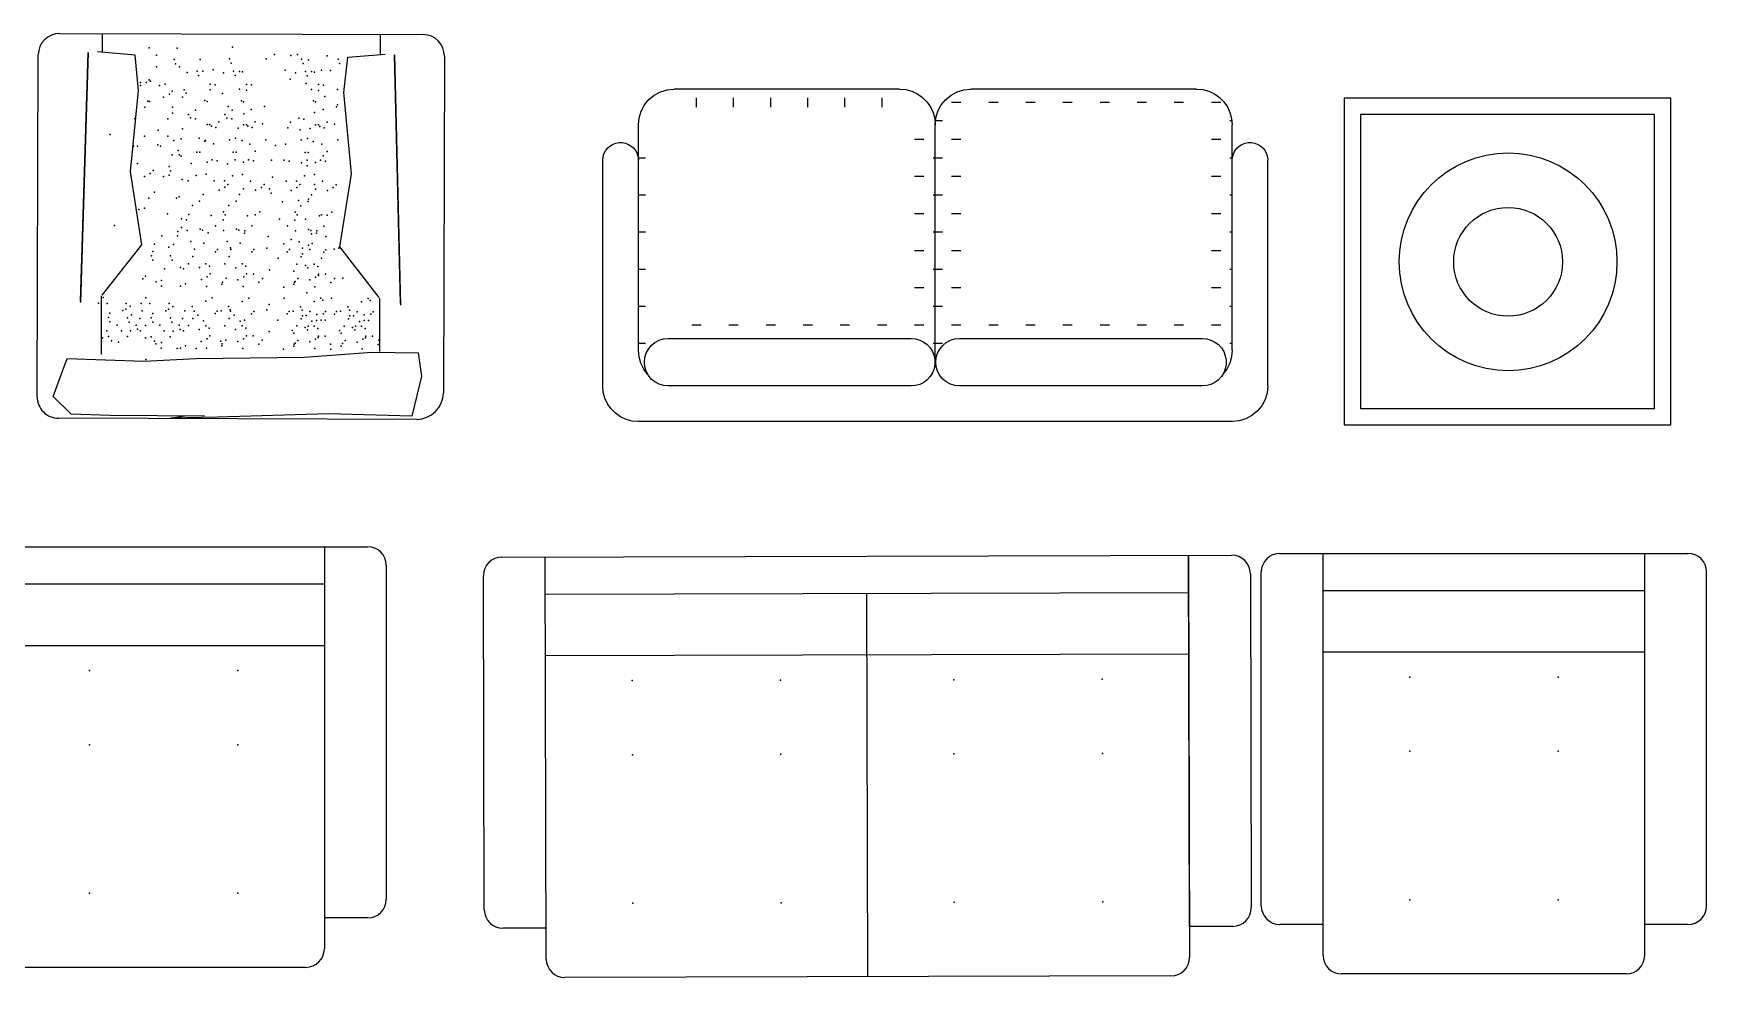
# Model space of a CAD drawing. Header units: inches. Extents: x 10.1 to 52.6, y 12.1 to 36.9.
# Drawn here: x 45.314 to 48.695, y 26.546 to 28.454 of the extents above; entities that cross this region are included whole.
import ezdxf

# ---------------------------------------------------------------- set-up
doc = ezdxf.new("R2010")
doc.units = ezdxf.units.IN
doc.header["$MEASUREMENT"] = 0
doc.layers.add('1', color=1, linetype='Continuous')
doc.layers.add('4', color=4, linetype='Continuous')

msp = doc.modelspace()

# ---------------------------------------------------------------- linework, layer by layer
at = {"layer": '1'}
for p, q in [((45.4528, 28.4164), (45.4529, 28.4538)), ((46.0146, 28.452), (46.0145, 28.4116)), ((45.4088, 27.9132), (45.424, 28.4159)), ((45.424, 28.4159), (45.4088, 27.9102)), ((45.941, 28.3346), (45.9486, 28.406)), ((45.9486, 28.406), (46.0241, 28.412)), ((45.956, 28.1706), (45.941, 28.3346)), ((48.5898, 28.2901), (47.9958, 28.2901)), ((47.9958, 28.2901), (47.9958, 27.6961)), ((48.5898, 27.6961), (48.5898, 28.2901)), ((45.9327, 28.0229), (45.956, 28.1706)), ((46.012, 27.9203), (45.9327, 28.0229)), ((45.4509, 27.8058), (45.4513, 27.9237)), ((46.013, 27.9191), (46.0126, 27.8111)), ((45.3531, 27.7201), (45.3815, 27.7971)), ((45.3815, 27.7971), (45.5364, 27.7917)), ((45.4518, 27.8058), (45.4509, 27.8058)), ((45.5364, 27.7917), (45.6423, 27.7971)), ((45.6423, 27.7971), (45.8607, 27.8002)), ((45.8607, 27.8002), (45.9979, 27.81)), ((45.9979, 27.81), (46.0911, 27.8083)), ((46.0911, 27.8083), (46.0977, 27.7613)), ((46.0977, 27.7613), (46.078, 27.6804)), ((45.3895, 27.6847), (45.3531, 27.7201)), ((47.9958, 27.6961), (48.5898, 27.6961)), ((45.4686, 27.6817), (45.3895, 27.6847)), ((45.6594, 27.6804), (45.4686, 27.6817)), ((45.5908, 27.6768), (45.6192, 27.6815)), ((45.6854, 27.6785), (45.5908, 27.6768)), ((45.9101, 27.6852), (45.6854, 27.6785)), ((46.078, 27.6804), (45.9101, 27.6852)), ((47.6499, 26.6494, 0.5934), (47.6479, 27.3994, 0.5934)), ((47.0001, 26.5477, 0.5934), (46.9981, 27.3227, 0.5934)), ((45.9015, 27.2167, 0.5934), (43.2977, 27.2167, 0.5934)), ((47.6485, 27.1994, 0.5934), (46.3485, 27.196, 0.5934)), ((48.57, 27.2034), (47.92, 27.2034))]:
    msp.add_line(p, q, dxfattribs=at)
at = {"layer": '1', "extrusion": (0, 0, -1)}
for p, q in [((45.5188, 28.4104), (45.4433, 28.4168)), ((45.526, 28.3388), (45.5188, 28.4104)), ((46.0555, 27.9082), (46.0434, 28.411)), ((46.0434, 28.411), (46.0555, 27.9052)), ((45.5099, 28.175), (45.526, 28.3388)), ((46.6536, 28.3053), (46.6536, 28.3241)), ((46.7286, 28.3053), (46.7286, 28.3241)), ((46.8036, 28.3053), (46.8036, 28.3241)), ((46.8786, 28.3053), (46.8786, 28.3241)), ((46.9536, 28.3053), (46.9536, 28.3241)), ((47.0286, 28.3053), (47.0286, 28.3241)), ((47.188, 28.3147), (47.1692, 28.3147)), ((47.263, 28.3147), (47.2442, 28.3147)), ((47.338, 28.3147), (47.3192, 28.3147)), ((47.413, 28.3147), (47.3942, 28.3147)), ((47.488, 28.3147), (47.4692, 28.3147)), ((47.563, 28.3147), (47.5442, 28.3147)), ((47.638, 28.3147), (47.6192, 28.3147)), ((47.713, 28.3147), (47.6942, 28.3147)), ((47.1362, 27.7894), (47.1362, 28.2697)), ((47.1505, 28.2772), (47.1366, 28.2772)), ((47.113, 28.2397), (47.0942, 28.2397)), ((47.188, 28.2397), (47.1692, 28.2397)), ((47.713, 28.2397), (47.6942, 28.2397)), ((46.5308, 28.2166), (46.5337, 28.2107)), ((46.5337, 28.2107), (46.5356, 28.2043)), ((46.5356, 28.2043), (46.5362, 28.1977)), ((46.5505, 28.2022), (46.5362, 28.2022)), ((47.1505, 28.2022), (47.1317, 28.2022)), ((47.7362, 28.2022), (47.7317, 28.2022)), ((45.5323, 28.0271), (45.5099, 28.175)), ((47.113, 28.1647), (47.0942, 28.1647)), ((47.188, 28.1647), (47.1692, 28.1647)), ((47.713, 28.1647), (47.6942, 28.1647)), ((46.5505, 28.1272), (46.5362, 28.1272)), ((47.1505, 28.1272), (47.1317, 28.1272)), ((47.7362, 28.1272), (47.7317, 28.1272)), ((47.113, 28.0897), (47.0942, 28.0897)), ((47.188, 28.0897), (47.1692, 28.0897)), ((47.713, 28.0897), (47.6942, 28.0897)), ((46.5505, 28.0522), (46.5362, 28.0522)), ((47.1505, 28.0522), (47.1317, 28.0522)), ((47.7362, 28.0522), (47.7317, 28.0522)), ((45.4523, 27.925), (45.5323, 28.0271)), ((47.113, 28.0147), (47.0942, 28.0147)), ((47.188, 28.0147), (47.1692, 28.0147)), ((47.713, 28.0147), (47.6942, 28.0147)), ((46.5505, 27.9772), (46.5362, 27.9772)), ((47.1505, 27.9772), (47.1317, 27.9772)), ((47.7362, 27.9772), (47.7317, 27.9772)), ((47.113, 27.9397), (47.0942, 27.9397)), ((47.188, 27.9397), (47.1692, 27.9397)), ((47.713, 27.9397), (47.6942, 27.9397)), ((46.5505, 27.9022), (46.5362, 27.9022)), ((47.1505, 27.9022), (47.1317, 27.9022)), ((47.7362, 27.9022), (47.7317, 27.9022)), ((46.663, 27.8647), (46.6442, 27.8647)), ((46.738, 27.8647), (46.7192, 27.8647)), ((46.813, 27.8647), (46.7942, 27.8647)), ((46.888, 27.8647), (46.8692, 27.8647)), ((46.963, 27.8647), (46.9442, 27.8647)), ((47.038, 27.8647), (47.0192, 27.8647)), ((47.113, 27.8647), (47.0942, 27.8647)), ((47.188, 27.8647), (47.1692, 27.8647)), ((47.263, 27.8647), (47.2442, 27.8647)), ((47.338, 27.8647), (47.3192, 27.8647)), ((47.413, 27.8647), (47.3942, 27.8647)), ((47.488, 27.8647), (47.4692, 27.8647)), ((47.563, 27.8647), (47.5442, 27.8647)), ((47.638, 27.8647), (47.6192, 27.8647)), ((47.713, 27.8647), (47.6942, 27.8647)), ((46.5623, 27.8236), (46.5696, 27.8296)), ((46.5696, 27.8296), (46.5779, 27.834)), ((46.5779, 27.834), (46.5869, 27.8368)), ((46.5869, 27.8368), (46.5962, 27.8377)), ((46.5962, 27.8377), (47.0876, 27.8377)), ((47.0876, 27.8377), (47.0964, 27.8369)), ((47.0964, 27.8369), (47.1049, 27.8344)), ((47.1049, 27.8344), (47.1129, 27.8305)), ((47.1129, 27.8305), (47.1199, 27.8252)), ((47.1512, 27.8236), (47.1585, 27.8296)), ((47.1585, 27.8296), (47.1668, 27.834)), ((47.1668, 27.834), (47.1758, 27.8368)), ((47.1758, 27.8368), (47.1851, 27.8377)), ((47.1851, 27.8377), (47.6761, 27.8377)), ((47.6761, 27.8377), (47.6849, 27.8369)), ((47.6849, 27.8369), (47.6934, 27.8344)), ((47.6934, 27.8344), (47.7014, 27.8305)), ((47.7014, 27.8305), (47.7084, 27.8252)), ((46.5505, 27.8272), (46.5362, 27.8272)), ((46.5482, 27.7897), (46.5491, 27.799)), ((46.5491, 27.799), (46.5519, 27.808)), ((46.5519, 27.808), (46.5563, 27.8163)), ((46.5563, 27.8163), (46.5623, 27.8236)), ((47.1199, 27.8252), (47.1259, 27.8186)), ((47.1259, 27.8186), (47.1306, 27.8111)), ((47.1306, 27.8111), (47.1338, 27.8028)), ((47.1505, 27.8272), (47.1317, 27.8272)), ((47.1338, 27.8028), (47.1354, 27.7941)), ((47.1371, 27.7897), (47.1381, 27.799)), ((47.1381, 27.799), (47.1408, 27.808)), ((47.1408, 27.808), (47.1452, 27.8163)), ((47.1452, 27.8163), (47.1512, 27.8236)), ((47.7084, 27.8252), (47.7144, 27.8186)), ((47.7144, 27.8186), (47.7191, 27.8111)), ((47.7191, 27.8111), (47.7223, 27.8028)), ((47.7223, 27.8028), (47.7239, 27.7941)), ((47.7362, 27.8272), (47.7317, 27.8272)), ((46.5491, 27.7803), (46.5482, 27.7897)), ((46.5519, 27.7713), (46.5491, 27.7803)), ((47.1354, 27.7853), (47.1338, 27.7765)), ((47.1354, 27.7941), (47.1354, 27.7853)), ((47.1381, 27.7803), (47.1371, 27.7897)), ((47.1408, 27.7713), (47.1381, 27.7803)), ((47.7223, 27.7765), (47.7191, 27.7683)), ((47.7239, 27.7853), (47.7223, 27.7765)), ((47.7239, 27.7941), (47.7239, 27.7853))]:
    msp.add_line(p, q, dxfattribs=at)
at = {"layer": '1'}
for radius in [0.22, 0.11]:
    msp.add_circle((48.294, 27.9925), radius, dxfattribs=at)
for p in [(45.5476, 28.4248), (45.5622, 28.4102), (45.6037, 28.4246), (45.7159, 28.4262), (45.8005, 28.4113), (45.8337, 28.4093), (45.8472, 28.4112), (45.9074, 28.4091), (45.5621, 28.3868), (45.5978, 28.4013), (45.6007, 28.3925), (45.6088, 28.3867), (45.624, 28.375), (45.6444, 28.3778), (45.6503, 28.4011), (45.6561, 28.3778), (45.6765, 28.3806), (45.6976, 28.3747), (45.71, 28.4028), (45.7129, 28.3941), (45.7181, 28.3776), (45.7297, 28.3775), (45.7362, 28.3765), (45.7837, 28.4026), (45.822, 28.3802), (45.8431, 28.3743), (45.8555, 28.4024), (45.8584, 28.3936), (45.8635, 28.3771), (45.8694, 28.4005), (45.8752, 28.3771), (45.8816, 28.376), (45.8956, 28.38), (45.9137, 28.3789), (45.9291, 28.4021), (45.932, 28.3934), (45.5299, 28.3548), (45.5299, 28.349), (45.5416, 28.3548), (45.5474, 28.3606), (45.5503, 28.3577), (45.5685, 28.3489), (45.5795, 28.3518), (45.594, 28.3371), (45.618, 28.34), (45.6473, 28.369), (45.6706, 28.3515), (45.6706, 28.3398), (45.6807, 28.3504), (45.721, 28.3688), (45.7303, 28.3415), (45.7442, 28.3512), (45.7442, 28.3396), (45.7543, 28.3502), (45.8324, 28.3616), (45.8645, 28.3528), (45.8664, 28.3684), (45.8757, 28.341), (45.8896, 28.3391), (45.8897, 28.3508), (45.8998, 28.3497), (45.9282, 28.3409), (45.5385, 28.3052), (45.5444, 28.3169), (45.5479, 28.3168), (45.5765, 28.3255), (45.5882, 28.3313), (45.5946, 28.305), (45.6151, 28.3254), (45.6223, 28.3331), (45.6601, 28.3184), (45.6647, 28.3165), (45.6959, 28.3328), (45.7068, 28.3065), (45.7338, 28.3181), (45.7383, 28.3162), (45.7804, 28.3063), (45.8792, 28.3177), (45.8837, 28.3158), (45.9024, 28.3264), (45.9259, 28.3059), (45.9282, 28.31), (45.5186, 28.2819), (45.5851, 28.2817), (45.5946, 28.2933), (45.6266, 28.2903), (45.6309, 28.2834), (45.6412, 28.2815), (45.6413, 28.299), (45.6645, 28.2698), (45.6703, 28.2698), (45.6879, 28.2756), (45.7003, 28.2901), (45.7045, 28.2832), (45.7148, 28.2813), (45.7149, 28.2988), (45.7381, 28.2696), (45.7388, 28.2919), (45.744, 28.2695), (45.7535, 28.3006), (45.7615, 28.2753), (45.7767, 28.2713), (45.8333, 28.2751), (45.8499, 28.2827), (45.8603, 28.2809), (45.8818, 28.2944), (45.8836, 28.2691), (45.8894, 28.2691), (45.8989, 28.3001), (45.9069, 28.2749), (45.9221, 28.2709), (45.4689, 28.2499), (45.5383, 28.2468), (45.5653, 28.2584), (45.585, 28.2467), (45.5973, 28.2379), (45.6119, 28.2408), (45.6149, 28.2612), (45.6482, 28.2425), (45.6599, 28.2367), (45.6615, 28.2377), (45.6732, 28.2668), (45.682, 28.2639), (45.7095, 28.2394), (45.7219, 28.2423), (45.7271, 28.2627), (45.7351, 28.2375), (45.7469, 28.2666), (45.7556, 28.2637), (45.7831, 28.2392), (45.8274, 28.2635), (45.8525, 28.2594), (45.8549, 28.239), (45.8673, 28.2418), (45.8725, 28.2623), (45.879, 28.236), (45.8923, 28.2662), (45.9011, 28.2632), (45.9286, 28.2388), (45.5155, 28.2265), (45.5237, 28.2265), (45.5652, 28.2292), (45.5703, 28.2263), (45.5936, 28.2088), (45.606, 28.2174), (45.6089, 28.2087), (45.6118, 28.2058), (45.6439, 28.2144), (45.6497, 28.2144), (45.6774, 28.2308), (45.7175, 28.2142), (45.7234, 28.2142), (45.751, 28.2305), (45.7619, 28.2159), (45.8028, 28.2275), (45.8228, 28.2303), (45.863, 28.2137), (45.8688, 28.2137), (45.8964, 28.2301), (45.899, 28.2068), (45.9074, 28.2155), (45.5235, 28.1915), (45.5497, 28.171), (45.5556, 28.1768), (45.5877, 28.1854), (45.5877, 28.1679), (45.5906, 28.1767), (45.6321, 28.1911), (45.6626, 28.1695), (45.6643, 28.1939), (45.6743, 28.1987), (45.6847, 28.1968), (45.7058, 28.1909), (45.721, 28.1985), (45.7362, 28.1693), (45.7379, 28.1937), (45.748, 28.1985), (45.7583, 28.1966), (45.7947, 28.1983), (45.8198, 28.1982), (45.8301, 28.1963), (45.8552, 28.1923), (45.8665, 28.1981), (45.8669, 28.1864), (45.8817, 28.1689), (45.8833, 28.1933), (45.8934, 28.198), (45.9038, 28.1961), (45.538, 28.1651), (45.5766, 28.165), (45.6139, 28.1591), (45.6262, 28.1561), (45.6421, 28.1667), (45.6787, 28.156), (45.6887, 28.1374), (45.6998, 28.1559), (45.7004, 28.1432), (45.7063, 28.149), (45.7158, 28.1665), (45.7383, 28.1401), (45.7524, 28.1557), (45.7624, 28.1371), (45.7741, 28.1429), (45.7799, 28.1488), (45.7909, 28.14), (45.7968, 28.1633), (45.8242, 28.1555), (45.8342, 28.1369), (45.8453, 28.1554), (45.8459, 28.1427), (45.8517, 28.1485), (45.8612, 28.166), (45.8813, 28.1485), (45.8838, 28.1397), (45.8978, 28.1553), (45.9078, 28.1367), (45.9195, 28.1425), (45.9254, 28.1483), (45.5378, 28.101), (45.5467, 28.1214), (45.5584, 28.133), (45.6027, 28.1212), (45.6079, 28.1241), (45.6348, 28.1065), (45.6494, 28.1152), (45.6566, 28.1287), (45.7084, 28.1063), (45.723, 28.115), (45.7302, 28.1285), (45.7938, 28.1312), (45.817, 28.1136), (45.8491, 28.1165), (45.8539, 28.1058), (45.8685, 28.1145), (45.8696, 28.1193), (45.8757, 28.128), (45.4771, 28.0661), (45.5268, 28.098), (45.5845, 28.0892), (45.6127, 28.0792), (45.623, 28.0773), (45.6273, 28.0879), (45.6727, 28.0859), (45.6967, 28.0771), (45.6973, 28.0936), (45.7009, 28.0877), (45.7463, 28.0857), (45.7615, 28.0875), (45.771, 28.0933), (45.8111, 28.0787), (45.8421, 28.0767), (45.8428, 28.0931), (45.8464, 28.0873), (45.8636, 28.0785), (45.8917, 28.0853), (45.8957, 28.0872), (45.907, 28.0871), (45.9164, 28.0929), (45.5733, 28.0454), (45.6048, 28.0453), (45.6054, 28.054), (45.6126, 28.0617), (45.6243, 28.0559), (45.6316, 28.0335), (45.6505, 28.0587), (45.655, 28.0568), (45.6667, 28.0509), (45.6813, 28.0655), (45.6979, 28.0556), (45.7053, 28.0333), (45.7242, 28.0585), (45.7287, 28.0566), (45.7403, 28.0507), (45.741, 28.0555), (45.755, 28.0653), (45.7876, 28.0437), (45.8268, 28.065), (45.8343, 28.0377), (45.8434, 28.0552), (45.8507, 28.0329), (45.8696, 28.058), (45.8741, 28.0561), (45.8752, 28.0493), (45.8858, 28.0503), (45.8864, 28.0551), (45.9004, 28.0648), (45.9043, 28.0434), (45.5521, 28.0046), (45.5551, 28.0134), (45.558, 28.028), (45.5872, 28.022), (45.5907, 28.0045), (45.5966, 28.0278), (45.6358, 28.0033), (45.6387, 28.0179), (45.6579, 28.0305), (45.6812, 28.013), (45.6854, 28.0177), (45.7094, 28.0031), (45.7117, 28.0206), (45.7124, 28.0177), (45.7315, 28.0303), (45.7548, 28.0127), (45.7591, 28.0175), (45.7853, 28.0204), (45.8079, 27.9999), (45.8197, 28.029), (45.8266, 28.0125), (45.8309, 28.0173), (45.8549, 28.0026), (45.8571, 28.0201), (45.8575, 28.0085), (45.8693, 28.026), (45.8722, 28.0172), (45.877, 28.0299), (45.8954, 27.9996), (45.9002, 28.0123), (45.9045, 28.0171), (45.9214, 28.0182), (45.9308, 28.0199), (45.555, 27.9959), (45.5783, 27.9783), (45.5936, 27.9957), (45.6104, 27.9811), (45.6169, 27.9781), (45.627, 27.9887), (45.649, 27.981), (45.662, 27.9886), (45.6694, 27.9838), (45.6707, 27.9682), (45.7006, 27.9885), (45.7226, 27.9807), (45.7356, 27.9884), (45.743, 27.9836), (45.7443, 27.968), (45.7582, 27.9679), (45.7903, 27.9766), (45.8399, 27.9735), (45.846, 27.9881), (45.8633, 27.9851), (45.868, 27.9803), (45.8811, 27.988), (45.8885, 27.9832), (45.8895, 27.9646), (45.8897, 27.9675), (45.9036, 27.9675), (45.5344, 27.958), (45.5403, 27.9638), (45.5613, 27.952), (45.5723, 27.9433), (45.5724, 27.955), (45.6109, 27.9431), (45.621, 27.9479), (45.6531, 27.9566), (45.6634, 27.943), (45.6648, 27.9624), (45.6946, 27.9477), (45.6956, 27.9517), (45.7027, 27.9593), (45.7268, 27.9563), (45.7371, 27.9428), (45.7385, 27.9621), (45.7692, 27.9514), (45.7764, 27.9591), (45.8194, 27.9415), (45.8401, 27.9472), (45.841, 27.9512), (45.8428, 27.9531), (45.8482, 27.9589), (45.8722, 27.9559), (45.8825, 27.9423), (45.8839, 27.9617), (45.9146, 27.951), (45.9218, 27.9587), (45.9387, 27.9598), (45.4448, 27.9087), (45.4543, 27.9203), (45.4623, 27.9086), (45.5003, 27.8972), (45.5009, 27.9085), (45.509, 27.9026), (45.5314, 27.9084), (45.5408, 27.92), (45.5489, 27.9083), (45.5868, 27.8969), (45.5875, 27.9082), (45.5955, 27.9024), (45.6341, 27.9022), (45.6617, 27.9128), (45.675, 27.9196), (45.7078, 27.902), (45.7354, 27.9125), (45.7487, 27.9194), (45.7901, 27.9066), (45.8205, 27.9192), (45.8532, 27.9016), (45.866, 27.9297), (45.8808, 27.9121), (45.8941, 27.9189), (45.8981, 27.915), (45.9162, 27.9189), (45.9489, 27.9013), (45.9765, 27.9118), (45.9898, 27.9186), (45.9938, 27.9147), (45.4652, 27.8798), (45.4681, 27.8885), (45.4681, 27.871), (45.4826, 27.8648), (45.4944, 27.8939), (45.5038, 27.8796), (45.5067, 27.8709), (45.5115, 27.8851), (45.5212, 27.8646), (45.5284, 27.8782), (45.533, 27.8938), (45.5401, 27.8639), (45.5517, 27.8795), (45.5546, 27.8707), (45.5547, 27.8882), (45.5692, 27.8645), (45.5809, 27.8937), (45.5903, 27.8793), (45.5932, 27.8706), (45.6077, 27.8644), (45.6149, 27.8779), (45.6195, 27.8935), (45.6266, 27.8636), (45.6354, 27.8782), (45.6383, 27.8927), (45.6457, 27.8847), (45.6574, 27.873), (45.6616, 27.8635), (45.6808, 27.8878), (45.685, 27.8926), (45.6931, 27.8933), (45.7002, 27.8634), (45.709, 27.8779), (45.7113, 27.8954), (45.712, 27.8925), (45.7194, 27.8845), (45.731, 27.8728), (45.7352, 27.8633), (45.7404, 27.8746), (45.7544, 27.8876), (45.7587, 27.8924), (45.7849, 27.8952), (45.8075, 27.8747), (45.8262, 27.8874), (45.8305, 27.8922), (45.8386, 27.8928), (45.8545, 27.8775), (45.8567, 27.895), (45.8572, 27.8833), (45.8648, 27.884), (45.8718, 27.8921), (45.8764, 27.8723), (45.8858, 27.8742), (45.8863, 27.8859), (45.8951, 27.8745), (45.8999, 27.8872), (45.9033, 27.8744), (45.9041, 27.8919), (45.922, 27.8871), (45.9262, 27.8919), (45.9343, 27.8925), (45.9502, 27.8772), (45.9525, 27.8947), (45.9529, 27.8831), (45.9605, 27.8837), (45.9675, 27.8918), (45.9722, 27.872), (45.9816, 27.8739), (45.9821, 27.8856), (45.9908, 27.8742), (45.9956, 27.8869), (45.9998, 27.8916), (45.4534, 27.8389), (45.4618, 27.8531), (45.465, 27.8415), (45.4715, 27.8327), (45.4855, 27.8301), (45.4914, 27.8534), (45.5036, 27.8414), (45.5095, 27.853), (45.5235, 27.8562), (45.5299, 27.8533), (45.5399, 27.8387), (45.5516, 27.8412), (45.558, 27.8324), (45.572, 27.8298), (45.5779, 27.8532), (45.5901, 27.8411), (45.596, 27.8527), (45.61, 27.856), (45.6165, 27.853), (45.6486, 27.8558), (45.6527, 27.8314), (45.6644, 27.8372), (45.669, 27.8587), (45.6703, 27.843), (45.6922, 27.832), (45.7023, 27.8342), (45.7222, 27.8556), (45.7264, 27.8312), (45.7381, 27.837), (45.7427, 27.8585), (45.7439, 27.8428), (45.7578, 27.8428), (45.776, 27.834), (45.7899, 27.8514), (45.8366, 27.8539), (45.8395, 27.8484), (45.8457, 27.8629), (45.8478, 27.8337), (45.8629, 27.86), (45.8677, 27.8552), (45.8687, 27.8626), (45.8718, 27.8307), (45.8807, 27.8628), (45.8835, 27.8365), (45.8881, 27.858), (45.8891, 27.8395), (45.8894, 27.8424), (45.9033, 27.8423), (45.9323, 27.8536), (45.9353, 27.8481), (45.9414, 27.8626), (45.9435, 27.8335), (45.9586, 27.8597), (45.9634, 27.8549), (45.9645, 27.8623), (45.9675, 27.8304), (45.9764, 27.8625), (45.9792, 27.8363), (45.9838, 27.8577), (45.9848, 27.8392), (45.9851, 27.8421), (45.999, 27.842), (46.0114, 27.834), (45.5609, 27.8269), (45.5719, 27.8182), (45.604, 27.8177), (45.6105, 27.818), (45.6206, 27.8228), (45.6426, 27.8176), (45.663, 27.8179), (45.6943, 27.8225), (45.6952, 27.8265), (45.7367, 27.8176), (45.7688, 27.8263), (45.819, 27.8163), (45.8397, 27.8221), (45.8406, 27.8261), (45.8424, 27.828), (45.8821, 27.8172), (45.9142, 27.8258), (45.9147, 27.8161), (45.9354, 27.8218), (45.9381, 27.8277), (45.9779, 27.8169), (46.01, 27.8255), (45.5404, 27.7949), (45.4265, 27.1667, 0.5934), (45.7265, 27.1667, 0.5934), (48.095, 27.1534), (48.395, 27.1534), (46.5236, 27.1465, 0.5934), (46.8236, 27.1473, 0.5934), (47.1736, 27.1481, 0.5934), (47.4736, 27.1489, 0.5934), (45.4265, 27.0167, 0.5934), (45.7265, 27.0167, 0.5934), (46.524, 26.9965, 0.5934), (46.824, 26.9973, 0.5934), (47.174, 26.9982, 0.5934), (47.474, 26.9989, 0.5934), (48.095, 27.0034), (48.395, 27.0034), (45.4265, 26.7167, 0.5934), (45.7265, 26.7167, 0.5934), (46.5247, 26.6965, 0.5934), (46.8247, 26.6973, 0.5934), (47.1747, 26.6982, 0.5934), (47.4747, 26.6989, 0.5934), (48.095, 26.7034), (48.395, 26.7034)]:
    msp.add_point(p, dxfattribs=at)
at = {"layer": '4'}
for p, q in [((45.3665, 28.454), (46.1029, 28.4518)), ((45.3211, 27.7198), (45.3232, 28.411)), ((46.1441, 28.4084), (46.142, 27.728)), ((48.6228, 28.3231), (47.9628, 28.3231)), ((47.9628, 28.3231), (47.9628, 27.6631)), ((48.6228, 27.6631), (48.6228, 28.3231)), ((46.0878, 27.6742), (45.3641, 27.6764)), ((47.9628, 27.6631), (48.6228, 27.6631)), ((43.2102, 27.4167, 0.5934), (45.989, 27.4167, 0.5934)), ((45.9015, 27.4167, 0.5934), (45.9015, 26.6042, 0.5934)), ((46.2604, 27.3958, 0.5934), (47.7354, 27.3996, 0.5934)), ((46.35, 26.5835, 0.5934), (46.3479, 27.396, 0.5934)), ((47.6479, 27.3994, 0.5934), (47.65, 26.5869, 0.5934)), ((47.8325, 27.4034), (48.6575, 27.4034)), ((47.92, 26.5909), (47.92, 27.4034)), ((48.57, 26.5909), (48.57, 27.4034)), ((46.0265, 27.3792, 0.5934), (46.0265, 26.7042, 0.5934)), ((46.2248, 26.6832, 0.5934), (46.223, 27.3582, 0.5934)), ((47.773, 27.3622, 0.5934), (47.7748, 26.6872, 0.5934)), ((47.795, 26.6909), (47.795, 27.3659)), ((48.695, 26.6909), (48.695, 27.3659)), ((43.2977, 27.3417, 0.5934), (45.9015, 27.3417, 0.5934)), ((46.3481, 27.321, 0.5934), (47.6481, 27.3244, 0.5934)), ((47.92, 27.3284), (48.57, 27.3284)), ((45.989, 26.6667, 0.5934), (45.9015, 26.6667, 0.5934)), ((46.3499, 26.646, 0.5934), (46.2624, 26.6458, 0.5934)), ((47.7374, 26.6496, 0.5934), (47.6499, 26.6494, 0.5934)), ((47.92, 26.6534), (47.8325, 26.6534)), ((48.6575, 26.6534), (48.57, 26.6534)), ((45.864, 26.5667, 0.5934), (43.3352, 26.5667, 0.5934)), ((47.6126, 26.5493, 0.5934), (46.3876, 26.5461, 0.5934)), ((48.5325, 26.5534), (47.9575, 26.5534))]:
    msp.add_line(p, q, dxfattribs=at)
at = {"layer": '4', "extrusion": (0, 0, -1)}
for p, q in [((46.5806, 28.3362), (46.5941, 28.3403)), ((46.5941, 28.3403), (46.6082, 28.3417)), ((47.0642, 28.3417), (46.6082, 28.3417)), ((47.0642, 28.3417), (47.0767, 28.3406)), ((47.0767, 28.3406), (47.0888, 28.3373)), ((47.0888, 28.3373), (47.1002, 28.332)), ((47.1806, 28.3362), (47.1941, 28.3403)), ((47.1941, 28.3403), (47.2082, 28.3417)), ((47.6642, 28.3417), (47.2082, 28.3417)), ((47.6642, 28.3417), (47.6767, 28.3406)), ((47.6767, 28.3406), (47.6888, 28.3373)), ((47.6888, 28.3373), (47.7002, 28.332)), ((46.5416, 28.2972), (46.5483, 28.3097)), ((46.5483, 28.3097), (46.5573, 28.3206)), ((46.5573, 28.3206), (46.5682, 28.3295)), ((46.5682, 28.3295), (46.5806, 28.3362)), ((47.1002, 28.332), (47.1104, 28.3248)), ((47.1104, 28.3248), (47.1193, 28.316)), ((47.1193, 28.316), (47.1265, 28.3057)), ((47.1265, 28.3057), (47.1318, 28.2943)), ((47.1416, 28.2972), (47.1483, 28.3097)), ((47.1483, 28.3097), (47.1573, 28.3206)), ((47.1573, 28.3206), (47.1682, 28.3295)), ((47.1682, 28.3295), (47.1806, 28.3362)), ((47.7002, 28.332), (47.7104, 28.3248)), ((47.7104, 28.3248), (47.7193, 28.316)), ((47.7193, 28.316), (47.7265, 28.3057)), ((47.7265, 28.3057), (47.7318, 28.2943)), ((46.5362, 28.2697), (46.5375, 28.2837)), ((46.5362, 27.8137), (46.5362, 28.2697)), ((46.5375, 28.2837), (46.5416, 28.2972)), ((47.1318, 28.2943), (47.1351, 28.2822)), ((47.1351, 28.2822), (47.1362, 28.2697)), ((47.1362, 28.2697), (47.1375, 28.2837)), ((47.1375, 28.2837), (47.1416, 28.2972)), ((47.7358, 28.2772), (47.7317, 28.2772)), ((47.7318, 28.2943), (47.7351, 28.2822)), ((47.7351, 28.2822), (47.7362, 28.2697)), ((47.7362, 27.8137), (47.7362, 28.2697)), ((46.4642, 28.1977), (46.4648, 28.2043)), ((46.4648, 28.2043), (46.4666, 28.2107)), ((46.4666, 28.2107), (46.4696, 28.2166)), ((46.4696, 28.2166), (46.4736, 28.2219)), ((46.4736, 28.2219), (46.4785, 28.2264)), ((46.4785, 28.2264), (46.4841, 28.2299)), ((46.4841, 28.2299), (46.4903, 28.2323)), ((46.4903, 28.2323), (46.4968, 28.2335)), ((46.4968, 28.2335), (46.5035, 28.2335)), ((46.5035, 28.2335), (46.51, 28.2323)), ((46.51, 28.2323), (46.5162, 28.2299)), ((46.5162, 28.2299), (46.5219, 28.2264)), ((46.5219, 28.2264), (46.5268, 28.2219)), ((46.5268, 28.2219), (46.5308, 28.2166)), ((47.7362, 28.1977), (47.7368, 28.2043)), ((47.7368, 28.2043), (47.7386, 28.2107)), ((47.7386, 28.2107), (47.7416, 28.2166)), ((47.7416, 28.2166), (47.7456, 28.2219)), ((47.7456, 28.2219), (47.7505, 28.2264)), ((47.7505, 28.2264), (47.7561, 28.2299)), ((47.7561, 28.2299), (47.7623, 28.2323)), ((47.7623, 28.2323), (47.7688, 28.2335)), ((47.7688, 28.2335), (47.7755, 28.2335)), ((47.7755, 28.2335), (47.782, 28.2323)), ((47.782, 28.2323), (47.7882, 28.2299)), ((47.7882, 28.2299), (47.7939, 28.2264)), ((47.7939, 28.2264), (47.7988, 28.2219)), ((47.7988, 28.2219), (47.8028, 28.2166)), ((47.8028, 28.2166), (47.8057, 28.2107)), ((47.8057, 28.2107), (47.8076, 28.2043)), ((47.8076, 28.2043), (47.8082, 28.1977)), ((46.4642, 27.7417), (46.4642, 28.1977)), ((47.8082, 27.7417), (47.8082, 28.1977)), ((46.5374, 27.8005), (46.5362, 27.8137)), ((46.541, 27.7877), (46.5374, 27.8005)), ((47.7349, 27.8005), (47.7313, 27.7877)), ((47.7362, 27.8137), (47.7349, 27.8005)), ((46.5469, 27.7758), (46.541, 27.7877)), ((46.5549, 27.7652), (46.5469, 27.7758)), ((46.5563, 27.763), (46.5519, 27.7713)), ((46.5623, 27.7557), (46.5563, 27.763)), ((47.1306, 27.7683), (47.1259, 27.7608)), ((47.1338, 27.7765), (47.1306, 27.7683)), ((47.1452, 27.763), (47.1408, 27.7713)), ((47.1512, 27.7557), (47.1452, 27.763)), ((47.7191, 27.7683), (47.7144, 27.7608)), ((47.7254, 27.7758), (47.7174, 27.7652)), ((47.7313, 27.7877), (47.7254, 27.7758)), ((46.4653, 27.7292), (46.4642, 27.7417)), ((46.4685, 27.7171), (46.4653, 27.7292)), ((46.5696, 27.7498), (46.5623, 27.7557)), ((46.5779, 27.7453), (46.5696, 27.7498)), ((46.5869, 27.7426), (46.5779, 27.7453)), ((46.5962, 27.7417), (46.5869, 27.7426)), ((47.0876, 27.7417), (46.5962, 27.7417)), ((47.0964, 27.7425), (47.0876, 27.7417)), ((47.1049, 27.7449), (47.0964, 27.7425)), ((47.1129, 27.7489), (47.1049, 27.7449)), ((47.1199, 27.7542), (47.1129, 27.7489)), ((47.1259, 27.7608), (47.1199, 27.7542)), ((47.1585, 27.7498), (47.1512, 27.7557)), ((47.1668, 27.7453), (47.1585, 27.7498)), ((47.1758, 27.7426), (47.1668, 27.7453)), ((47.1851, 27.7417), (47.1758, 27.7426)), ((47.6761, 27.7417), (47.1851, 27.7417)), ((47.6849, 27.7425), (47.6761, 27.7417)), ((47.6934, 27.7449), (47.6849, 27.7425)), ((47.7014, 27.7489), (47.6934, 27.7449)), ((47.7084, 27.7542), (47.7014, 27.7489)), ((47.7144, 27.7608), (47.7084, 27.7542)), ((47.8082, 27.7417), (47.8068, 27.7276)), ((46.4738, 27.7057), (46.4685, 27.7171)), ((46.481, 27.6954), (46.4738, 27.7057)), ((46.4899, 27.6865), (46.481, 27.6954)), ((47.796, 27.7017), (47.7871, 27.6908)), ((47.8027, 27.7141), (47.796, 27.7017)), ((47.8068, 27.7276), (47.8027, 27.7141)), ((46.5002, 27.6793), (46.4899, 27.6865)), ((46.5115, 27.674), (46.5002, 27.6793)), ((46.5237, 27.6708), (46.5115, 27.674)), ((46.5362, 27.6697), (46.5237, 27.6708)), ((47.7362, 27.6697), (46.5362, 27.6697)), ((47.7502, 27.6711), (47.7362, 27.6697)), ((47.7637, 27.6752), (47.7502, 27.6711)), ((47.7762, 27.6818), (47.7637, 27.6752)), ((47.7871, 27.6908), (47.7762, 27.6818))]:
    msp.add_line(p, q, dxfattribs=at)
at = {"layer": '4'}
for centre, radius, start, end in [((45.3664, 28.4108), 0.0432, 89.8226, 179.8226), ((46.1009, 28.4086), 0.0432, 359.8226, 89.8226), ((46.088, 27.7282), 0.054, 269.8226, 359.8226), ((45.3643, 27.7196), 0.0432, 179.8226, 269.8226), ((45.989, 27.3792, 0.5934), 0.0375, 0, 90), ((46.2605, 27.3583, 0.5934), 0.0375, 90.146, 180.146), ((47.7355, 27.3621, 0.5934), 0.0375, 0.146, 90.146), ((47.8325, 27.3659), 0.0375, 90, 180), ((48.6575, 27.3659), 0.0375, 0, 90), ((45.989, 26.7042, 0.5934), 0.0375, 270, 0), ((46.2623, 26.6833, 0.5934), 0.0375, 180.146, 270.146), ((47.7373, 26.6871, 0.5934), 0.0375, 270.146, 0.146), ((47.8325, 26.6909), 0.0375, 180, 270), ((48.6575, 26.6909), 0.0375, 270, 0), ((45.864, 26.6042, 0.5934), 0.0375, 270, 0), ((46.3875, 26.5836, 0.5934), 0.0375, 180.146, 270.146), ((47.6125, 26.5868, 0.5934), 0.0375, 270.146, 0.146), ((47.9575, 26.5909), 0.0375, 180, 270), ((48.5325, 26.5909), 0.0375, 270, 0)]:
    msp.add_arc(centre, radius, start, end, dxfattribs=at)

doc.saveas('drawing.dxf')
